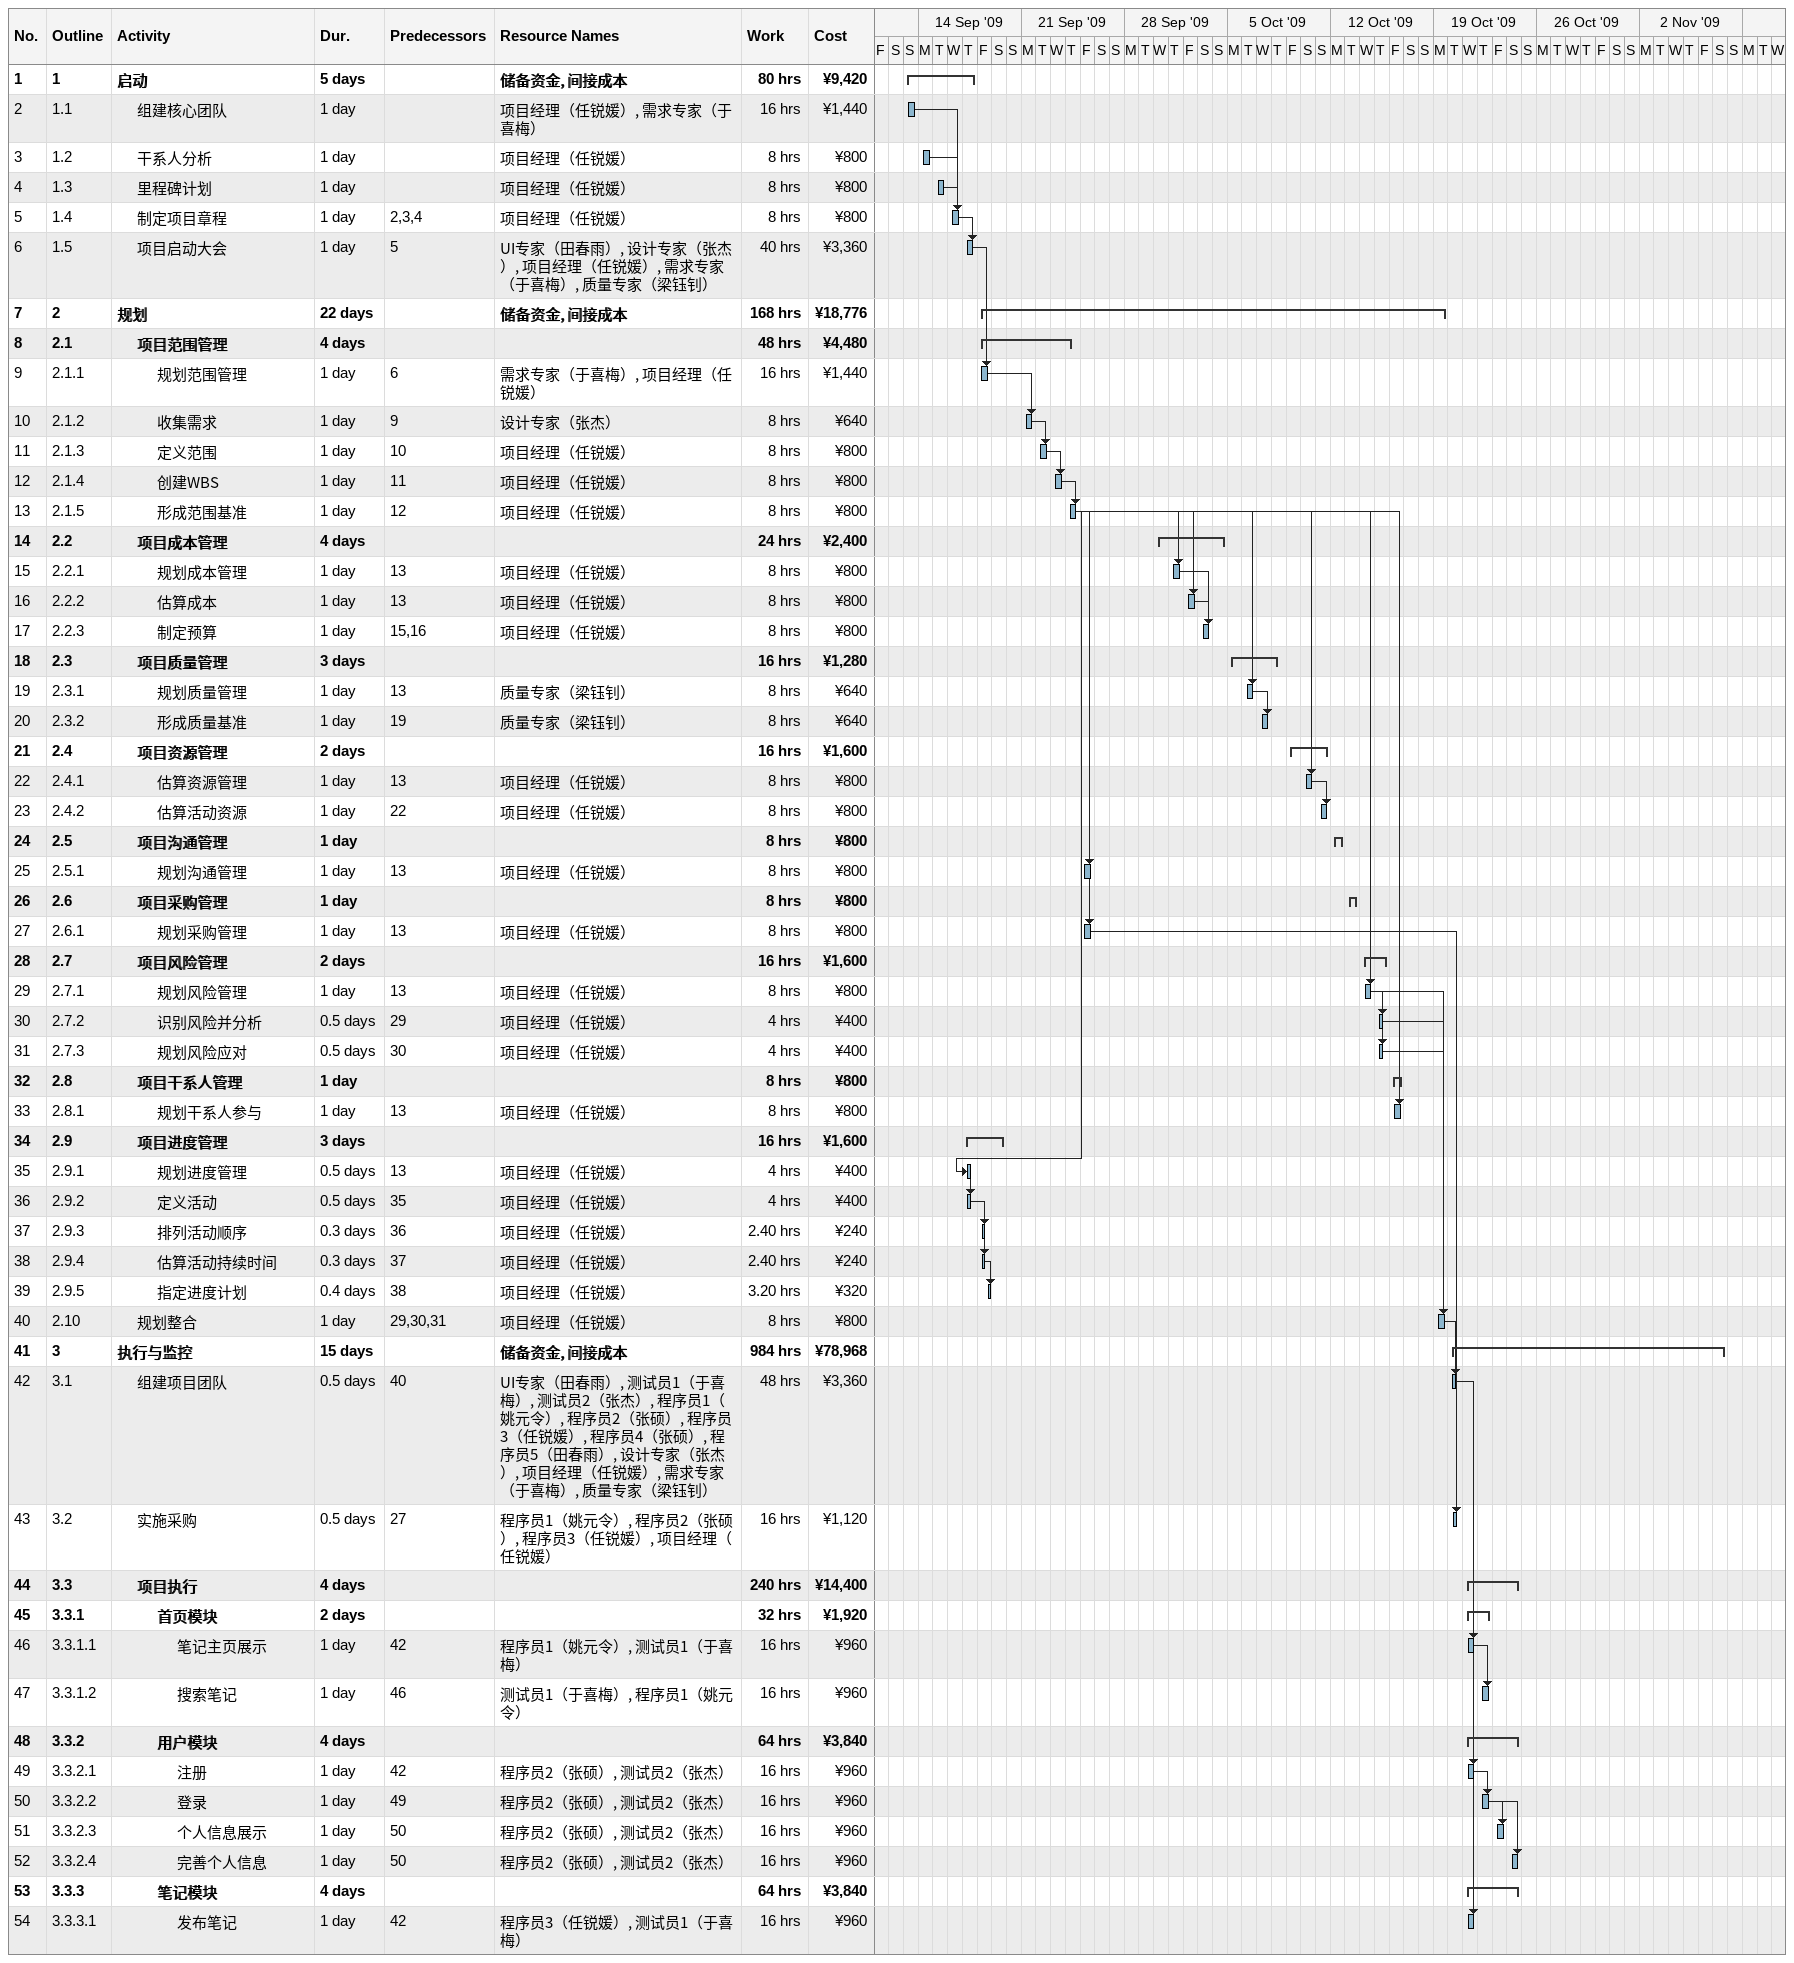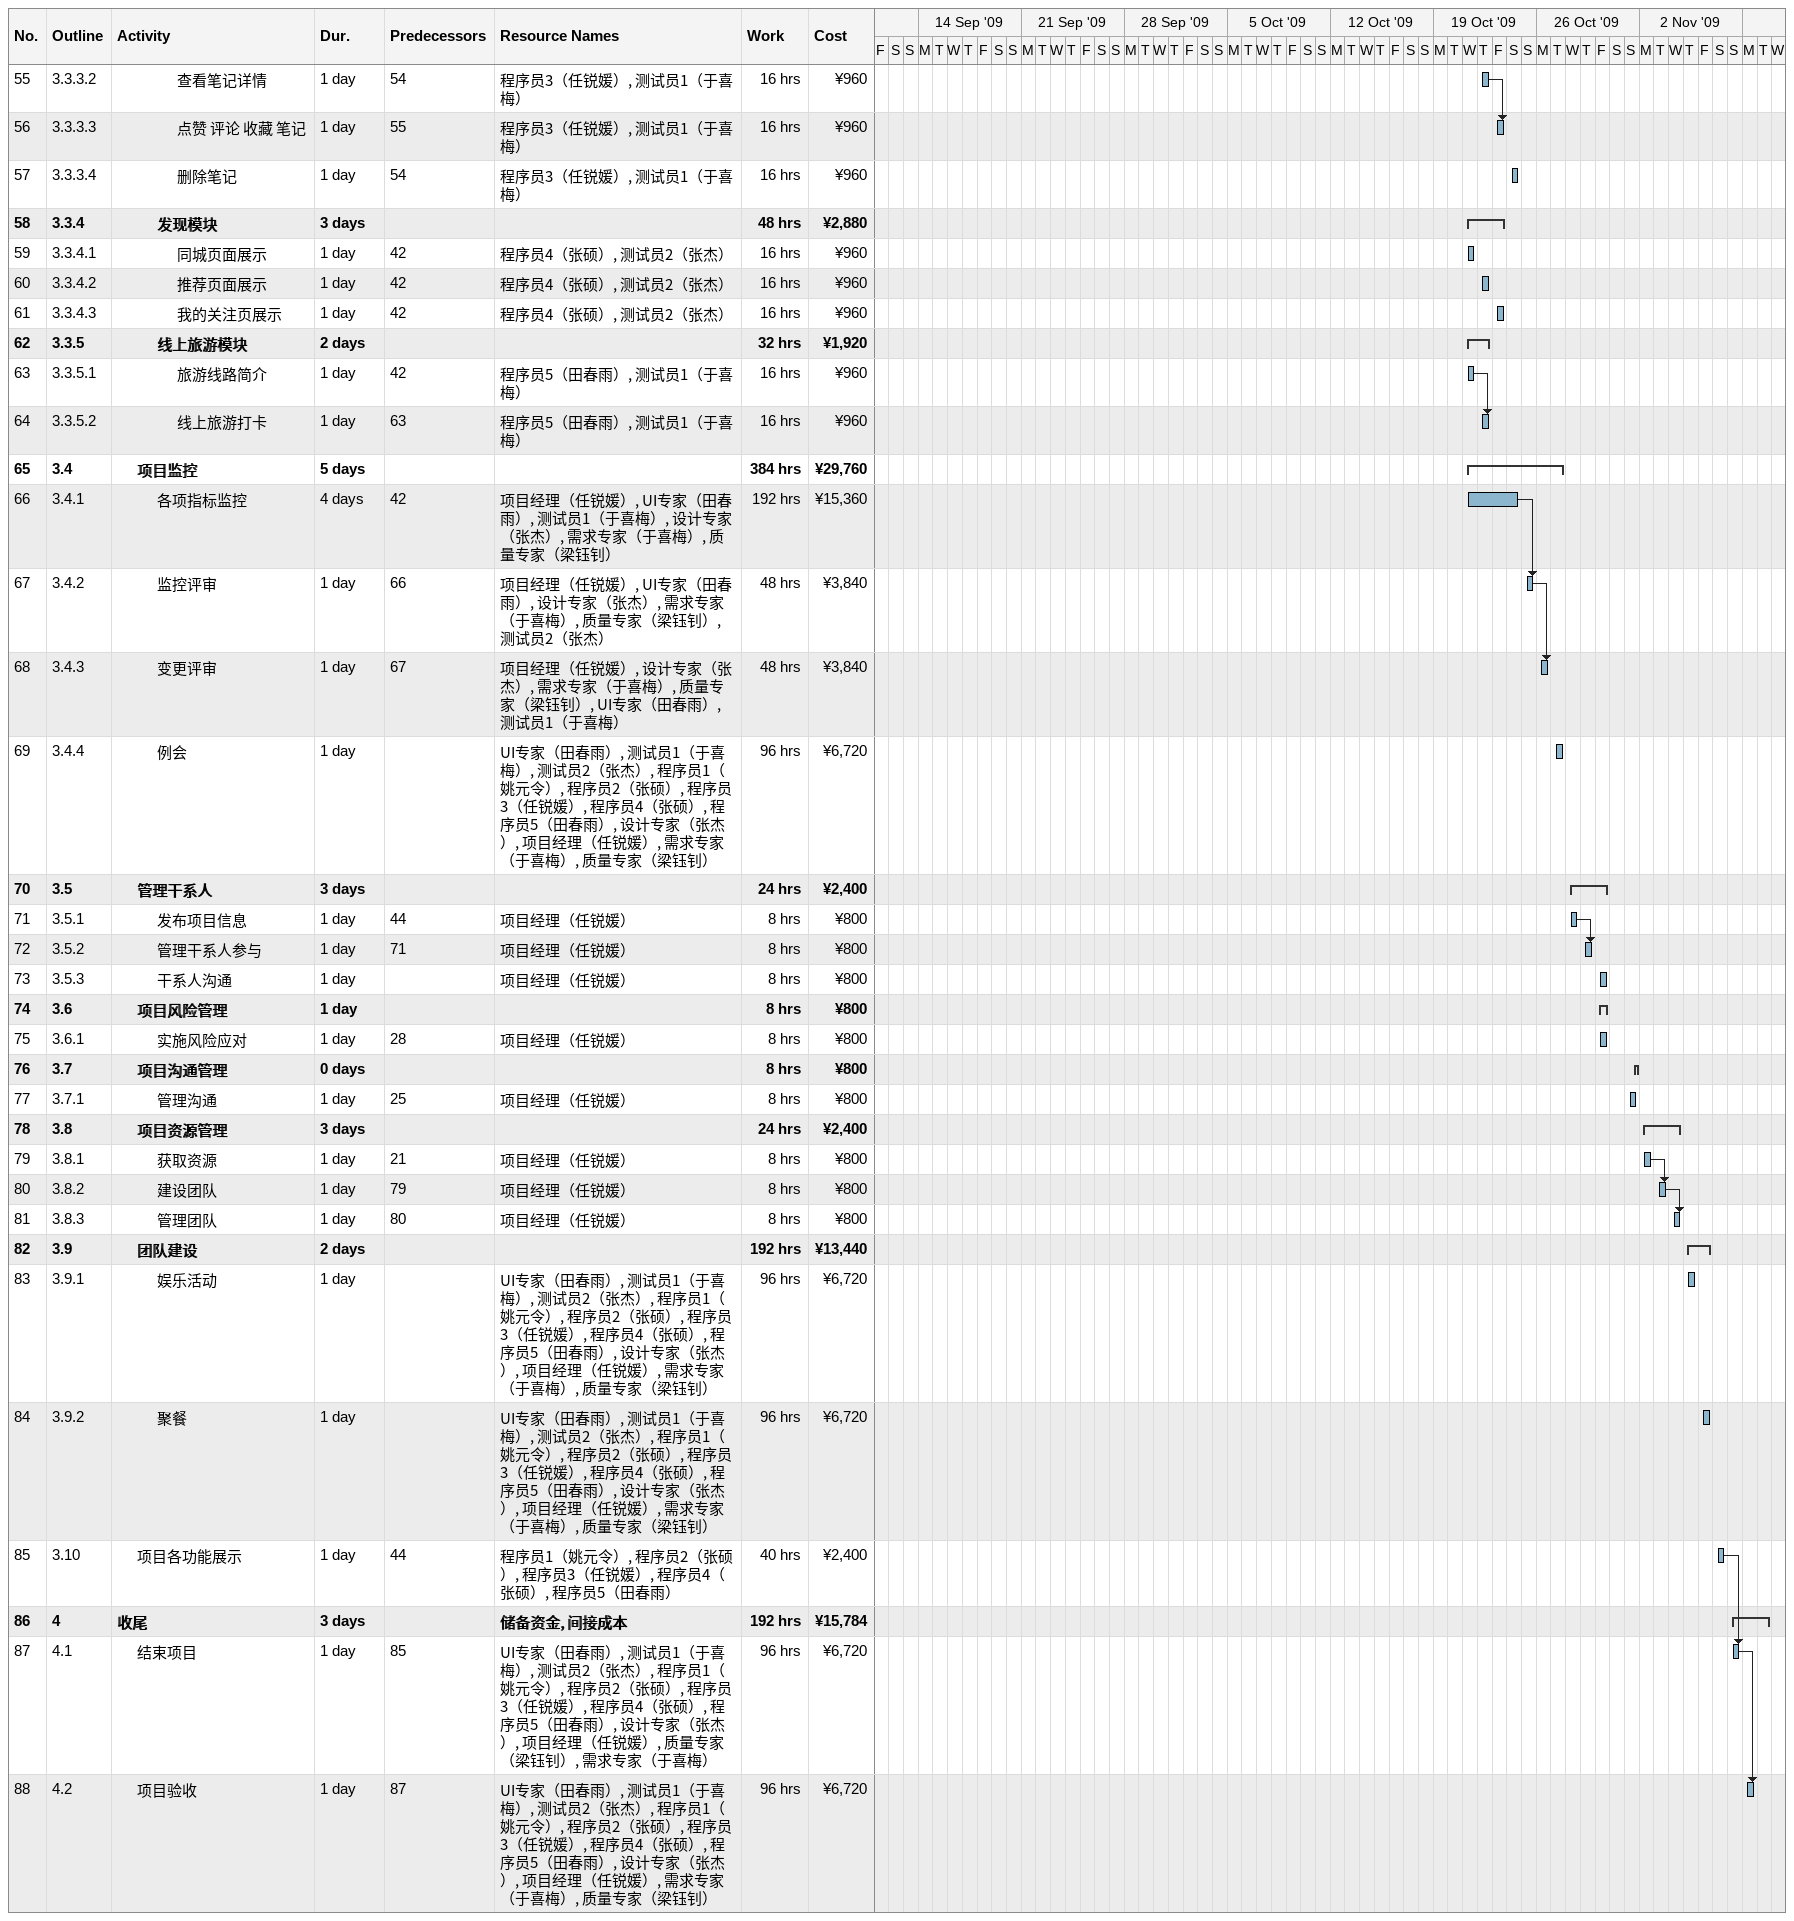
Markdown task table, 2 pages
| ID | WBS | Task | Duration | Start | Finish | Predecessors | Resources | Work (h) | Cost (¥) |
|---|---|---|---|---|---|---|---|---|---|
| 1 | 1 | **启动** | 5d | 2009-09-13 | 2009-09-17 |  | 储备资金, 间接成本 | 80 | 9420 |
| 2 | 1.1 | 组建核心团队 | 1d | 2009-09-13 | 2009-09-13 |  | 项目经理（任锐媛）, 需求专家（于喜梅） | 16 | 1440 |
| 3 | 1.2 | 干系人分析 | 1d | 2009-09-14 | 2009-09-14 |  | 项目经理（任锐媛） | 8 | 800 |
| 4 | 1.3 | 里程碑计划 | 1d | 2009-09-15 | 2009-09-15 |  | 项目经理（任锐媛） | 8 | 800 |
| 5 | 1.4 | 制定项目章程 | 1d | 2009-09-16 | 2009-09-16 | 2, 3, 4 | 项目经理（任锐媛） | 8 | 800 |
| 6 | 1.5 | 项目启动大会 | 1d | 2009-09-17 | 2009-09-17 | 5 | UI专家（田春雨）, 设计专家（张杰）, 项目经理（任锐媛）, 需求专家（于喜梅）, 质量专家（梁钰钊） | 40 | 3360 |
| 7 | 2 | **规划** | 22d | 2009-09-18 | 2009-10-19 |  | 储备资金, 间接成本 | 168 | 18776 |
| 8 | 2.1 | **项目范围管理** | 4d | 2009-09-18 | 2009-09-24 |  |  | 48 | 4480 |
| 9 | 2.1.1 | 规划范围管理 | 1d | 2009-09-18 | 2009-09-18 | 6 | 需求专家（于喜梅）, 项目经理（任锐媛） | 16 | 1440 |
| 10 | 2.1.2 | 收集需求 | 1d | 2009-09-21 | 2009-09-21 | 9 | 设计专家（张杰） | 8 | 640 |
| 11 | 2.1.3 | 定义范围 | 1d | 2009-09-22 | 2009-09-22 | 10 | 项目经理（任锐媛） | 8 | 800 |
| 12 | 2.1.4 | 创建WBS | 1d | 2009-09-23 | 2009-09-23 | 11 | 项目经理（任锐媛） | 8 | 800 |
| 13 | 2.1.5 | 形成范围基准 | 1d | 2009-09-24 | 2009-09-24 | 12 | 项目经理（任锐媛） | 8 | 800 |
| 14 | 2.2 | **项目成本管理** | 4d | 2009-09-30 | 2009-10-04 |  |  | 24 | 2400 |
| 15 | 2.2.1 | 规划成本管理 | 1d | 2009-10-01 | 2009-10-01 | 13 | 项目经理（任锐媛） | 8 | 800 |
| 16 | 2.2.2 | 估算成本 | 1d | 2009-10-02 | 2009-10-02 | 13 | 项目经理（任锐媛） | 8 | 800 |
| 17 | 2.2.3 | 制定预算 | 1d | 2009-10-03 | 2009-10-03 | 15, 16 | 项目经理（任锐媛） | 8 | 800 |
| 18 | 2.3 | **项目质量管理** | 3d | 2009-10-05 | 2009-10-08 |  |  | 16 | 1280 |
| 19 | 2.3.1 | 规划质量管理 | 1d | 2009-10-06 | 2009-10-06 | 13 | 质量专家（梁钰钊） | 8 | 640 |
| 20 | 2.3.2 | 形成质量基准 | 1d | 2009-10-07 | 2009-10-07 | 19 | 质量专家（梁钰钊） | 8 | 640 |
| 21 | 2.4 | **项目资源管理** | 2d | 2009-10-09 | 2009-10-11 |  |  | 16 | 1600 |
| 22 | 2.4.1 | 估算资源管理 | 1d | 2009-10-10 | 2009-10-10 | 13 | 项目经理（任锐媛） | 8 | 800 |
| 23 | 2.4.2 | 估算活动资源 | 1d | 2009-10-11 | 2009-10-11 | 22 | 项目经理（任锐媛） | 8 | 800 |
| 24 | 2.5 | **项目沟通管理** | 1d | 2009-10-12 | 2009-10-12 |  |  | 8 | 800 |
| 25 | 2.5.1 | 规划沟通管理 | 1d | 2009-09-25 | 2009-09-25 | 13 | 项目经理（任锐媛） | 8 | 800 |
| 26 | 2.6 | **项目采购管理** | 1d | 2009-10-13 | 2009-10-13 |  |  | 8 | 800 |
| 27 | 2.6.1 | 规划采购管理 | 1d | 2009-09-25 | 2009-09-25 | 13 | 项目经理（任锐媛） | 8 | 800 |
| 28 | 2.7 | **项目风险管理** | 2d | 2009-10-14 | 2009-10-15 |  |  | 16 | 1600 |
| 29 | 2.7.1 | 规划风险管理 | 1d | 2009-10-14 | 2009-10-14 | 13 | 项目经理（任锐媛） | 8 | 800 |
| 30 | 2.7.2 | 识别风险并分析 | 0.5d | 2009-10-15 | 2009-10-15 | 29 | 项目经理（任锐媛） | 4 | 400 |
| 31 | 2.7.3 | 规划风险应对 | 0.5d | 2009-10-15 | 2009-10-15 | 30 | 项目经理（任锐媛） | 4 | 400 |
| 32 | 2.8 | **项目干系人管理** | 1d | 2009-10-16 | 2009-10-16 |  |  | 8 | 800 |
| 33 | 2.8.1 | 规划干系人参与 | 1d | 2009-10-16 | 2009-10-16 | 13 | 项目经理（任锐媛） | 8 | 800 |
| 34 | 2.9 | **项目进度管理** | 3d | 2009-09-17 | 2009-09-19 |  |  | 16 | 1600 |
| 35 | 2.9.1 | 规划进度管理 | 0.5d | 2009-09-17 | 2009-09-17 | 13 | 项目经理（任锐媛） | 4 | 400 |
| 36 | 2.9.2 | 定义活动 | 0.5d | 2009-09-17 | 2009-09-17 | 35 | 项目经理（任锐媛） | 4 | 400 |
| 37 | 2.9.3 | 排列活动顺序 | 0.3d | 2009-09-18 | 2009-09-18 | 36 | 项目经理（任锐媛） | 2.40 | 240 |
| 38 | 2.9.4 | 估算活动持续时间 | 0.3d | 2009-09-18 | 2009-09-18 | 37 | 项目经理（任锐媛） | 2.40 | 240 |
| 39 | 2.9.5 | 指定进度计划 | 0.4d | 2009-09-18 | 2009-09-18 | 38 | 项目经理（任锐媛） | 3.20 | 320 |
| 40 | 2.10 | 规划整合 | 1d | 2009-10-19 | 2009-10-19 | 29, 30, 31 | 项目经理（任锐媛） | 8 | 800 |
| 41 | 3 | **执行与监控** | 15d | 2009-10-20 | 2009-11-07 |  | 储备资金, 间接成本 | 984 | 78968 |
| 42 | 3.1 | 组建项目团队 | 0.5d | 2009-10-20 | 2009-10-20 | 40 | UI专家（田春雨）, 测试员1（于喜梅）, 测试员2（张杰）, 程序员1（姚元令）, 程序员2（张硕）, 程序员3（任锐媛）, 程序员4（张硕）, 程序员5（田春雨）, 设计专家（张杰）, 项目经理（任锐媛）, 需求专家（于喜梅）, 质量专家（梁钰钊） | 48 | 3360 |
| 43 | 3.2 | 实施采购 | 0.5d | 2009-10-20 | 2009-10-20 | 27 | 程序员1（姚元令）, 程序员2（张硕）, 程序员3（任锐媛）, 项目经理（任锐媛） | 16 | 1120 |
| 44 | 3.3 | **项目执行** | 4d | 2009-10-21 | 2009-10-24 |  |  | 240 | 14400 |
| 45 | 3.3.1 | **首页模块** | 2d | 2009-10-21 | 2009-10-22 |  |  | 32 | 1920 |
| 46 | 3.3.1.1 | 笔记主页展示 | 1d | 2009-10-21 | 2009-10-21 | 42 | 程序员1（姚元令）, 测试员1（于喜梅） | 16 | 960 |
| 47 | 3.3.1.2 | 搜索笔记 | 1d | 2009-10-22 | 2009-10-22 | 46 | 测试员1（于喜梅）, 程序员1（姚元令） | 16 | 960 |
| 48 | 3.3.2 | **用户模块** | 4d | 2009-10-21 | 2009-10-24 |  |  | 64 | 3840 |
| 49 | 3.3.2.1 | 注册 | 1d | 2009-10-21 | 2009-10-21 | 42 | 程序员2（张硕）, 测试员2（张杰） | 16 | 960 |
| 50 | 3.3.2.2 | 登录 | 1d | 2009-10-22 | 2009-10-22 | 49 | 程序员2（张硕）, 测试员2（张杰） | 16 | 960 |
| 51 | 3.3.2.3 | 个人信息展示 | 1d | 2009-10-23 | 2009-10-23 | 50 | 程序员2（张硕）, 测试员2（张杰） | 16 | 960 |
| 52 | 3.3.2.4 | 完善个人信息 | 1d | 2009-10-24 | 2009-10-24 | 50 | 程序员2（张硕）, 测试员2（张杰） | 16 | 960 |
| 53 | 3.3.3 | **笔记模块** | 4d | 2009-10-21 | 2009-10-24 |  |  | 64 | 3840 |
| 54 | 3.3.3.1 | 发布笔记 | 1d | 2009-10-21 | 2009-10-21 | 42 | 程序员3（任锐媛）, 测试员1（于喜梅） | 16 | 960 |
| 55 | 3.3.3.2 | 查看笔记详情 | 1d | 2009-10-22 | 2009-10-22 | 54 | 程序员3（任锐媛）, 测试员1（于喜梅） | 16 | 960 |
| 56 | 3.3.3.3 | 点赞 评论 收藏 笔记 | 1d | 2009-10-23 | 2009-10-23 | 55 | 程序员3（任锐媛）, 测试员1（于喜梅） | 16 | 960 |
| 57 | 3.3.3.4 | 删除笔记 | 1d | 2009-10-24 | 2009-10-24 | 54 | 程序员3（任锐媛）, 测试员1（于喜梅） | 16 | 960 |
| 58 | 3.3.4 | **发现模块** | 3d | 2009-10-21 | 2009-10-23 |  |  | 48 | 2880 |
| 59 | 3.3.4.1 | 同城页面展示 | 1d | 2009-10-21 | 2009-10-21 | 42 | 程序员4（张硕）, 测试员2（张杰） | 16 | 960 |
| 60 | 3.3.4.2 | 推荐页面展示 | 1d | 2009-10-22 | 2009-10-22 | 42 | 程序员4（张硕）, 测试员2（张杰） | 16 | 960 |
| 61 | 3.3.4.3 | 我的关注页展示 | 1d | 2009-10-23 | 2009-10-23 | 42 | 程序员4（张硕）, 测试员2（张杰） | 16 | 960 |
| 62 | 3.3.5 | **线上旅游模块** | 2d | 2009-10-21 | 2009-10-22 |  |  | 32 | 1920 |
| 63 | 3.3.5.1 | 旅游线路简介 | 1d | 2009-10-21 | 2009-10-21 | 42 | 程序员5（田春雨）, 测试员1（于喜梅） | 16 | 960 |
| 64 | 3.3.5.2 | 线上旅游打卡 | 1d | 2009-10-22 | 2009-10-22 | 63 | 程序员5（田春雨）, 测试员1（于喜梅） | 16 | 960 |
| 65 | 3.4 | **项目监控** | 5d | 2009-10-21 | 2009-10-27 |  |  | 384 | 29760 |
| 66 | 3.4.1 | 各项指标监控 | 4d | 2009-10-21 | 2009-10-24 | 42 | 项目经理（任锐媛）, UI专家（田春雨）, 测试员1（于喜梅）, 设计专家（张杰）, 需求专家（于喜梅）, 质量专家（梁钰钊） | 192 | 15360 |
| 67 | 3.4.2 | 监控评审 | 1d | 2009-10-25 | 2009-10-25 | 66 | 项目经理（任锐媛）, UI专家（田春雨）, 设计专家（张杰）, 需求专家（于喜梅）, 质量专家（梁钰钊）, 测试员2（张杰） | 48 | 3840 |
| 68 | 3.4.3 | 变更评审 | 1d | 2009-10-26 | 2009-10-26 | 67 | 项目经理（任锐媛）, 设计专家（张杰）, 需求专家（于喜梅）, 质量专家（梁钰钊）, UI专家（田春雨）, 测试员1（于喜梅） | 48 | 3840 |
| 69 | 3.4.4 | 例会 | 1d | 2009-10-27 | 2009-10-27 |  | UI专家（田春雨）, 测试员1（于喜梅）, 测试员2（张杰）, 程序员1（姚元令）, 程序员2（张硕）, 程序员3（任锐媛）, 程序员4（张硕）, 程序员5（田春雨）, 设计专家（张杰）, 项目经理（任锐媛）, 需求专家（于喜梅）, 质量专家（梁钰钊） | 96 | 6720 |
| 70 | 3.5 | **管理干系人** | 3d | 2009-10-28 | 2009-10-30 |  |  | 24 | 2400 |
| 71 | 3.5.1 | 发布项目信息 | 1d | 2009-10-28 | 2009-10-28 | 44 | 项目经理（任锐媛） | 8 | 800 |
| 72 | 3.5.2 | 管理干系人参与 | 1d | 2009-10-29 | 2009-10-29 | 71 | 项目经理（任锐媛） | 8 | 800 |
| 73 | 3.5.3 | 干系人沟通 | 1d | 2009-10-30 | 2009-10-30 |  | 项目经理（任锐媛） | 8 | 800 |
| 74 | 3.6 | **项目风险管理** | 1d | 2009-10-30 | 2009-10-30 |  |  | 8 | 800 |
| 75 | 3.6.1 | 实施风险应对 | 1d | 2009-10-30 | 2009-10-30 | 28 | 项目经理（任锐媛） | 8 | 800 |
| 76 | 3.7 | **项目沟通管理** | 0d | 2009-11-01 | 2009-11-01 |  |  | 8 | 800 |
| 77 | 3.7.1 | 管理沟通 | 1d | 2009-11-01 | 2009-11-01 | 25 | 项目经理（任锐媛） | 8 | 800 |
| 78 | 3.8 | **项目资源管理** | 3d | 2009-11-02 | 2009-11-04 |  |  | 24 | 2400 |
| 79 | 3.8.1 | 获取资源 | 1d | 2009-11-02 | 2009-11-02 | 21 | 项目经理（任锐媛） | 8 | 800 |
| 80 | 3.8.2 | 建设团队 | 1d | 2009-11-03 | 2009-11-03 | 79 | 项目经理（任锐媛） | 8 | 800 |
| 81 | 3.8.3 | 管理团队 | 1d | 2009-11-04 | 2009-11-04 | 80 | 项目经理（任锐媛） | 8 | 800 |
| 82 | 3.9 | **团队建设** | 2d | 2009-11-05 | 2009-11-06 |  |  | 192 | 13440 |
| 83 | 3.9.1 | 娱乐活动 | 1d | 2009-11-05 | 2009-11-05 |  | UI专家（田春雨）, 测试员1（于喜梅）, 测试员2（张杰）, 程序员1（姚元令）, 程序员2（张硕）, 程序员3（任锐媛）, 程序员4（张硕）, 程序员5（田春雨）, 设计专家（张杰）, 项目经理（任锐媛）, 需求专家（于喜梅）, 质量专家（梁钰钊） | 96 | 6720 |
| 84 | 3.9.2 | 聚餐 | 1d | 2009-11-06 | 2009-11-06 |  | UI专家（田春雨）, 测试员1（于喜梅）, 测试员2（张杰）, 程序员1（姚元令）, 程序员2（张硕）, 程序员3（任锐媛）, 程序员4（张硕）, 程序员5（田春雨）, 设计专家（张杰）, 项目经理（任锐媛）, 需求专家（于喜梅）, 质量专家（梁钰钊） | 96 | 6720 |
| 85 | 3.10 | 项目各功能展示 | 1d | 2009-11-07 | 2009-11-07 | 44 | 程序员1（姚元令）, 程序员2（张硕）, 程序员3（任锐媛）, 程序员4（张硕）, 程序员5（田春雨） | 40 | 2400 |
| 86 | 4 | **收尾** | 3d | 2009-11-08 | 2009-11-10 |  | 储备资金, 间接成本 | 192 | 15784 |
| 87 | 4.1 | 结束项目 | 1d | 2009-11-08 | 2009-11-08 | 85 | UI专家（田春雨）, 测试员1（于喜梅）, 测试员2（张杰）, 程序员1（姚元令）, 程序员2（张硕）, 程序员3（任锐媛）, 程序员4（张硕）, 程序员5（田春雨）, 设计专家（张杰）, 项目经理（任锐媛）, 质量专家（梁钰钊）, 需求专家（于喜梅） | 96 | 6720 |
| 88 | 4.2 | 项目验收 | 1d | 2009-11-09 | 2009-11-09 | 87 | UI专家（田春雨）, 测试员1（于喜梅）, 测试员2（张杰）, 程序员1（姚元令）, 程序员2（张硕）, 程序员3（任锐媛）, 程序员4（张硕）, 程序员5（田春雨）, 设计专家（张杰）, 项目经理（任锐媛）, 需求专家（于喜梅）, 质量专家（梁钰钊） | 96 | 6720 |
